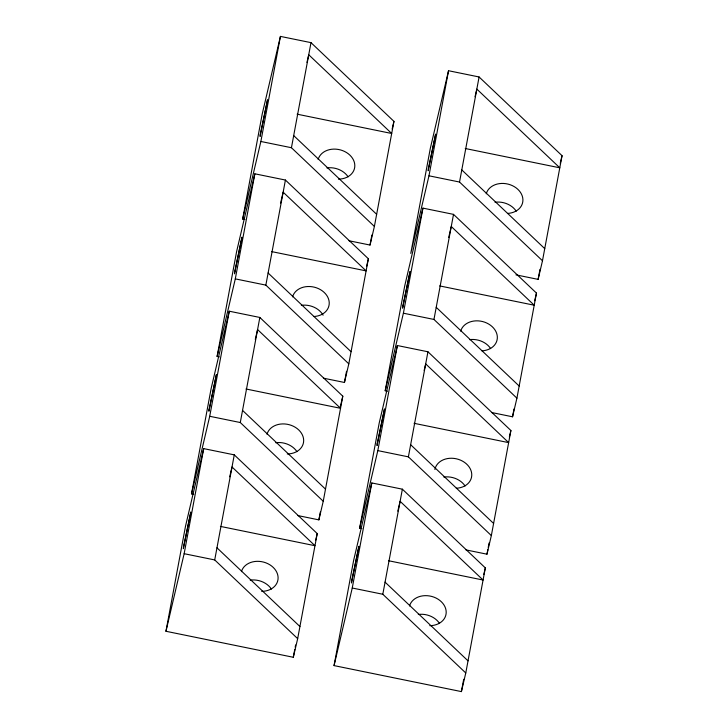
<?xml version="1.0" encoding="UTF-8"?>
<svg xmlns="http://www.w3.org/2000/svg" width="728" height="728" viewBox="0 0 728 728"><rect width="100%" height="100%" fill="white"/><g stroke="black" fill="none" stroke-linecap="round" stroke-linejoin="round"><path stroke-width="1.09" d="M165.957 631.276L185.513 526.198L203.703 448.621L234.27 454.864L317.226 533.579L297.67 638.656L293.302 657.275L165.957 631.276L184.148 553.699L203.703 448.621M193.739 494.321L191.528 493.866L211.084 388.788L229.274 311.211L259.841 317.454L342.797 396.178L323.241 501.255L318.873 519.874L297.834 515.57M219.319 356.911L217.099 356.456L236.655 251.388L254.855 173.81L285.412 180.043L368.368 258.768L348.812 363.845L344.453 382.464L323.405 378.169M244.89 219.51L242.67 219.055L262.226 113.978L280.426 36.4L310.993 42.643L393.948 121.367L374.392 226.435L370.024 245.054L348.985 240.759M191.528 493.866L209.719 416.289L229.274 311.211M217.099 356.456L235.299 278.879L254.855 173.81M242.67 219.055L260.87 141.478L280.426 36.4M297.67 638.656L214.714 559.932L234.27 454.864M323.241 501.255L240.286 422.531L259.841 317.454M348.812 363.845L265.856 285.121L285.412 180.043M374.392 226.435L291.437 147.72L310.993 42.643M293.302 657.275L294.758 649.449M295.177 647.219L295.595 644.981M318.873 519.874L320.329 512.048M344.453 382.464L346.528 371.289M370.024 245.054L371.899 234.998M334.052 665.601L353.608 560.524L371.808 482.946L402.366 489.18L485.33 567.904L465.774 672.981L461.406 691.6L334.052 665.601L352.252 588.015L371.808 482.946M361.843 528.646L359.632 528.191L379.188 423.114L397.379 345.536L427.946 351.779L510.901 430.503L491.345 535.571L486.977 554.19L465.938 549.895M387.414 391.236L385.203 390.781L404.759 285.713L422.95 208.126L453.517 214.369L536.472 293.093L516.916 398.171L512.548 416.789L491.509 412.494M359.632 528.191L377.823 450.614L397.379 345.536M385.203 390.781L403.394 313.204L422.95 208.126M448.53 70.725L430.33 148.303L410.774 253.38L428.974 175.803L448.53 70.725L479.088 76.968L562.043 155.683L542.487 260.761L538.119 279.379L515.979 274.856M465.774 672.981L382.81 594.257L402.366 489.18M491.345 535.571L408.39 456.856L427.946 351.779M516.916 398.171L433.961 319.446L453.517 214.369M542.487 260.761L459.532 182.036L479.088 76.968M461.406 691.6L463.691 679.306M486.977 554.19L487.805 549.722M488.224 547.483L489.061 543.015M512.548 416.789L514.004 408.963M538.119 279.379L539.994 269.324M306.943 62.408L308.736 54.764L391.691 133.488L297.133 114.178M280.599 203.094L283.156 192.174L366.12 270.889L271.553 251.588M255.282 339.403L257.585 329.575L340.54 408.299L245.982 388.989M229.711 476.813L232.014 466.985L314.969 545.709L220.411 526.399M392.146 129.029L393.948 121.367M366.575 266.439L368.368 258.768M340.231 407.125L342.797 396.178M315.688 540.149L317.226 533.579M475.038 96.733L476.831 89.089L559.787 167.813L465.228 148.503M448.703 237.41L451.26 226.499L534.216 305.214L439.657 285.913M424.151 370.452L425.689 363.9L508.645 442.624L414.086 423.314M397.806 511.138L400.109 501.31L483.074 580.034L388.506 560.724M560.251 163.354L562.043 155.683M534.67 300.755L536.472 293.093M509.354 437.073L510.901 430.503M483.783 574.474L485.33 567.904M260.87 141.478L291.437 147.72M428.974 175.803L459.532 182.036M235.299 278.879L265.856 285.121M403.394 313.204L433.961 319.446M209.719 416.289L240.286 422.531M377.823 450.614L408.39 456.856M184.148 553.699L214.714 559.932M352.252 588.015L382.81 594.257M461.789 169.915L544.744 248.639M293.693 135.59L376.649 214.314M436.218 307.325L519.173 386.04M268.113 273L351.069 351.724M410.647 444.726L493.602 523.45M242.542 410.401L325.498 489.125M385.067 582.136L468.022 660.86M216.971 547.811L299.927 626.535M469.46 339.658A18.719 14.797 13.2 0 1 490.645 348.585M460.688 331.167A18.719 14.797 13.2 0 1 480.389 321.103A18.719 14.797 13.2 0 1 497.333 336.818A18.719 14.797 13.2 0 1 481.9 350.851M443.88 477.067A18.719 14.797 13.2 0 1 465.065 485.995M434.898 469.515A18.719 14.797 13.2 0 1 454.017 458.403A18.719 14.797 13.2 0 1 471.735 473.901A18.719 14.797 13.2 0 1 456.329 488.251M301.356 305.332A18.719 14.797 13.2 0 1 323.096 315.179M292.592 296.842A18.719 14.797 13.2 0 1 312.294 286.777A18.719 14.797 13.2 0 1 329.229 302.493A18.719 14.797 13.2 0 1 313.795 316.525M275.785 442.742A18.719 14.797 13.2 0 1 296.969 451.669M267.012 434.252A18.719 14.797 13.2 0 1 287.041 424.233A18.719 14.797 13.2 0 1 303.676 440.422A18.719 14.797 13.2 0 1 287.269 453.963M250.214 580.143A18.719 14.797 13.2 0 1 271.398 589.079M241.441 571.662A18.719 14.797 13.2 0 1 261.47 561.643A18.719 14.797 13.2 0 1 278.105 577.832A18.719 14.797 13.2 0 1 261.698 591.364M326.927 167.931A18.719 14.797 13.2 0 1 348.111 176.858M318.163 159.441A18.719 14.797 13.2 0 1 338.183 149.422A18.719 14.797 13.2 0 1 354.818 165.611A18.719 14.797 13.2 0 1 338.42 179.143M418.309 614.468A18.719 14.797 13.2 0 1 439.494 623.395M409.546 605.978A18.719 14.797 13.2 0 1 429.566 595.968A18.719 14.797 13.2 0 1 446.2 612.157A18.719 14.797 13.2 0 1 429.793 625.689M495.031 202.257A18.719 14.797 13.2 0 1 516.216 211.184M486.259 193.766A18.719 14.797 13.2 0 1 505.969 183.693A18.719 14.797 13.2 0 1 522.904 199.417A18.719 14.797 13.2 0 1 507.471 213.441M183.574 546.573L183.365 548.657L190.809 512.002L183.574 546.573M209.145 409.163L208.936 411.247L216.38 374.592L209.145 409.163M234.716 271.762L234.507 273.837L241.951 237.182L234.716 271.762M260.287 134.352L260.087 136.436L267.531 99.782L260.287 134.352M351.67 580.899L351.46 582.982L358.913 546.319L351.67 580.899M377.24 443.489L377.04 445.572L384.484 408.918L377.24 443.489M402.821 306.088L402.611 308.162L410.055 271.508L402.821 306.088M428.392 168.678L428.182 170.762L435.626 134.107L428.392 168.678"/></g></svg>
